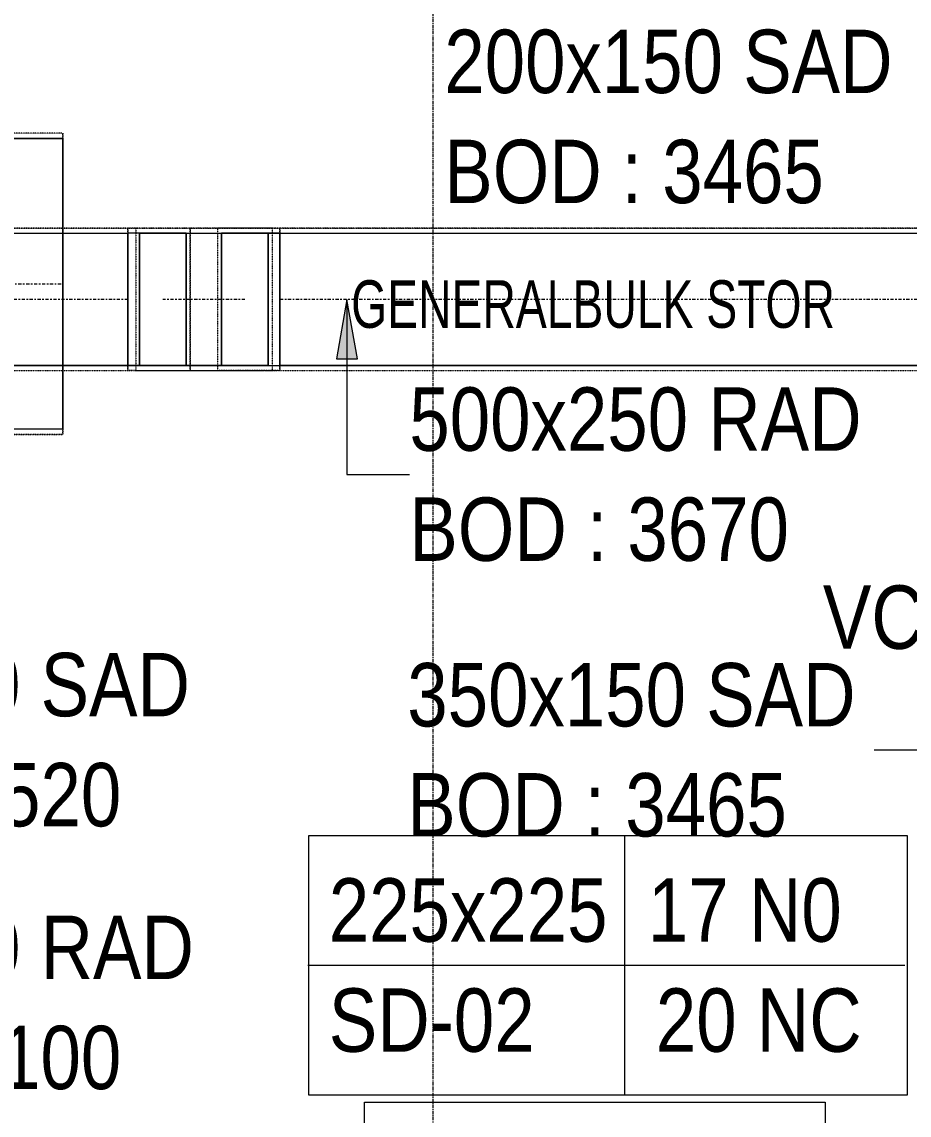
# Model space of a CAD drawing. Header units: inches. Extents: x -83664 to 20107, y -47222 to 19398.
# Drawn here: x -1529 to 1829, y -32662 to -28523 of the extents above; entities that cross this region are included whole.
import ezdxf

# ---------------------------------------------------------------- set-up
doc = ezdxf.new("R2010")
doc.units = ezdxf.units.IN
doc.header["$MEASUREMENT"] = 0
for name, pattern in [('Center', [29.999999, 12, -6, 6, -6]), ('Grid Line', [22.225, 12.7, -3.175, 3.175, -3.175]), ('Hidden 0_50', [1.0584, 0.5292, -0.5292])]:
    doc.linetypes.add(name, pattern=pattern)
for name, color, linetype, lineweight, true_color in [('A-DETL', 7, 'Continuous', 18, 0x00a600), ('FF ROOM TAG_dwg', 7, 'Continuous', 9, 0x767676), ('M-HVAC-DUCT', 7, 'Continuous', 9, 0xffe97f)]:
    doc.layers.add(name, color=color, linetype=linetype, lineweight=lineweight, true_color=true_color)
for name, color, linetype, lineweight in [('G-ANNO-TEXT', 7, 'Continuous', 9), ('M-HVAC-DUCT-CNTR', 7, 'Center', 9), ('M-HVAC-DUCT-IDEN', 7, 'Continuous', 18), ('ROOM TAG', 7, 'Continuous', 9), ('S-GRID', 7, 'Continuous', 9)]:
    doc.layers.add(name, color=color, linetype=linetype, lineweight=lineweight)
doc.styles.add('Arial Narrow_20', font='ARIALN.TTF', dxfattribs={"width": 0.85, "height": 4572})
doc.styles.add('Arial Narrow_21', font='ARIALN.TTF', dxfattribs={"height": 240})

# ---------------------------------------------------------------- blocks, each defined once
blk = doc.blocks.new('M_Rectangular Elbow - Radius - 0_75 W-7399462-FIRST FLOOR AC CONDITIONING LAYOUT - PART A')
at = {"layer": 'M-HVAC-DUCT', "color": 6, "true_color": 0xff00ff}
for p, q in [((150860.2, 69049), (150683.5, 69049)), ((150683.5, 69049), (150683.5, 68549)), ((150683.5, 69049), (150904.4, 69049)), ((150860.2, 68549), (150860.2, 69049)), ((150904.4, 69049), (150860.2, 69049)), ((150904.4, 69049), (150904.4, 68549)), ((150904.4, 68549), (150904.4, 69049)), ((150683.5, 68549), (150860.2, 68549)), ((150683.5, 68549), (150904.4, 68549)), ((150860.2, 68549), (150904.4, 68549))]:
    blk.add_line(p, q, dxfattribs=at)
blk = doc.blocks.new('M_Rectangular Elbow - Radius - 0_75 W-V183-FIRST FLOOR AC CONDITIONING LAYOUT - PART A')
at = {"layer": 'M-HVAC-DUCT', "color": 6, "true_color": 0xff00ff}
for p, q in [((150329.1, 68549), (150329.1, 69049)), ((150329.1, 69049), (150329.1, 68549)), ((150373.3, 69049), (150329.1, 69049)), ((150550.1, 69049), (150329.1, 69049)), ((150373.3, 68549), (150373.3, 69049)), ((150373.3, 69049), (150550.1, 69049)), ((150550.1, 69049), (150550.1, 68549)), ((150329.1, 68549), (150373.3, 68549)), ((150550.1, 68549), (150329.1, 68549)), ((150550.1, 68549), (150373.3, 68549))]:
    blk.add_line(p, q, dxfattribs=at)
blk = doc.blocks.new('TEMW-SMBZ-HO-BM-HVAC-00002_rvt-1-FIRST FLOOR AC CONDITIONING LAYOUT - PART A')
at = {"layer": 'M-HVAC-DUCT', "color": 30, "linetype": 'Hidden 0_50', "true_color": 0xff7f00}
for p, q in [((150082.7, 69427.7), (141124, 69427.7)), ((150082.7, 69427.7), (141124, 69427.7)), ((150082.7, 68287.7), (150082.7, 69427.7)), ((150082.7, 69427.7), (150082.7, 68287.7)), ((141124, 68287.7), (150082.7, 68287.7)), ((150082.7, 68287.7), (141124, 68287.7))]:
    blk.add_line(p, q, dxfattribs=at)
at = {"layer": 'M-HVAC-DUCT', "color": 30, "true_color": 0xff7f00}
for p, q in [((141124, 69407.7), (150082.7, 69407.7)), ((150082.7, 69407.7), (141124, 69407.7)), ((150082.7, 69407.7), (150082.7, 68307.7)), ((150082.7, 68307.7), (150082.7, 69407.7)), ((150082.7, 68307.7), (141124, 68307.7)), ((150082.7, 68307.7), (141124, 68307.7))]:
    blk.add_line(p, q, dxfattribs=at)
at = {"layer": 'M-HVAC-DUCT', "color": 6, "linetype": 'Hidden 0_50', "true_color": 0xff00ff}
for p, q in [((150329.1, 69069), (149261.8, 69069)), ((149261.8, 69069), (150329.1, 69069)), ((150329.1, 69069), (150329.1, 68529)), ((150329.1, 68529), (150329.1, 69069)), ((150564.2, 69069), (150329.1, 69069)), ((150329.1, 69069), (150359.2, 69069)), ((150329.1, 68529), (150329.1, 69069)), ((150329.1, 69069), (150329.1, 68529)), ((150564.2, 69069), (150359.2, 69069)), ((150359.2, 69069), (150359.2, 68529)), ((150359.2, 69069), (150669.3, 69069)), ((150564.2, 69069), (150359.2, 69069)), ((150359.2, 69069), (150359.2, 68529)), ((150564.2, 68529), (150564.2, 69069)), ((150874.4, 69069), (150564.2, 69069)), ((150564.2, 69069), (150564.2, 68529)), ((150904.4, 69069), (150669.3, 69069)), ((150669.3, 69069), (150874.4, 69069)), ((150669.3, 68529), (150669.3, 69069)), ((150669.3, 68529), (150669.3, 69069)), ((150669.3, 69069), (150874.4, 69069)), ((150874.4, 69069), (150904.4, 69069)), ((150874.4, 69069), (150874.4, 68529)), ((150874.4, 69069), (150874.4, 68529)), ((150904.4, 69069), (150904.4, 68529)), ((150904.4, 68529), (150904.4, 69069)), ((157186.8, 69069), (150904.4, 69069)), ((150904.4, 69069), (157186.8, 69069)), ((150904.4, 68529), (150904.4, 69069)), ((150904.4, 68529), (150904.4, 69069)), ((149261.8, 68529), (150329.1, 68529)), ((149261.8, 68529), (150329.1, 68529)), ((150359.2, 68529), (150329.1, 68529)), ((150329.1, 68529), (150564.2, 68529)), ((150359.2, 68529), (150564.2, 68529)), ((150359.2, 68529), (150669.3, 68529)), ((150359.2, 68529), (150564.2, 68529)), ((150564.2, 68529), (150874.4, 68529)), ((150874.4, 68529), (150669.3, 68529)), ((150669.3, 68529), (150904.4, 68529)), ((150874.4, 68529), (150669.3, 68529)), ((150904.4, 68529), (150874.4, 68529)), ((150904.4, 68529), (157186.8, 68529)), ((150904.4, 68529), (157186.8, 68529))]:
    blk.add_line(p, q, dxfattribs=at)
at = {"layer": 'M-HVAC-DUCT', "color": 6, "true_color": 0xff00ff}
for p, q in [((149261.8, 69049), (150329.1, 69049)), ((149261.8, 69049), (150329.1, 69049)), ((150329.1, 68549), (150329.1, 69049)), ((150329.1, 69049), (150329.1, 68549)), ((150550.1, 69049), (150373.3, 69049)), ((150373.3, 69049), (150373.3, 68549)), ((150373.3, 69049), (150683.5, 69049)), ((150550.1, 68549), (150550.1, 69049)), ((150550.1, 69049), (150860.2, 69049)), ((150683.5, 68549), (150683.5, 69049)), ((150683.5, 69049), (150860.2, 69049)), ((150860.2, 69049), (150860.2, 68549)), ((150904.4, 68549), (150904.4, 69049)), ((150904.4, 69049), (150904.4, 68549)), ((150904.4, 69049), (157186.8, 69049)), ((150904.4, 69049), (157186.8, 69049)), ((150329.1, 68549), (149261.8, 68549)), ((149261.8, 68549), (150329.1, 68549)), ((150373.3, 68549), (150550.1, 68549)), ((150683.5, 68549), (150373.3, 68549)), ((150550.1, 68549), (150860.2, 68549)), ((150860.2, 68549), (150683.5, 68549)), ((157186.8, 68549), (150904.4, 68549)), ((150904.4, 68549), (157186.8, 68549))]:
    blk.add_line(p, q, dxfattribs=at)
at = {"layer": 'M-HVAC-DUCT-CNTR', "color": 30, "true_color": 0xff7f00}
blk.add_line((141124, 68857.7), (150082.7, 68857.7), dxfattribs=at)
at = {"layer": 'M-HVAC-DUCT-CNTR', "color": 6, "true_color": 0xff00ff}
for p, q in [((150329.1, 68799), (149261.8, 68799)), ((150771.9, 68799), (150461.7, 68799)), ((157186.8, 68799), (150904.4, 68799))]:
    blk.add_line(p, q, dxfattribs=at)
at = {"layer": 'M-HVAC-DUCT', "color": 6, "linetype": 'Hidden 0_50', "lineweight": 9, "true_color": 0xff00ff}
for name in ['M_Rectangular Elbow - Radius - 0_75 W-V183-FIRST FLOOR AC CONDITIONING LAYOUT - PART A', 'M_Rectangular Elbow - Radius - 0_75 W-7399462-FIRST FLOOR AC CONDITIONING LAYOUT - PART A']:
    blk.add_blockref(name, (0, 0), dxfattribs=at)
blk = doc.blocks.new('TEMW-SMBZ-HO-BM-HVAC-00002_rvt-2-FIRST FLOOR AC CONDITIONING LAYOUT - PART A')
at = {"layer": 'M-HVAC-DUCT', "color": 30, "linetype": 'Hidden 0_50', "true_color": 0xff7f00}
for p, q in [((150082.7, 69427.7), (141124, 69427.7)), ((150082.7, 69427.7), (141124, 69427.7)), ((150082.7, 68287.7), (150082.7, 69427.7)), ((150082.7, 69427.7), (150082.7, 68287.7)), ((141124, 68287.7), (150082.7, 68287.7)), ((150082.7, 68287.7), (141124, 68287.7))]:
    blk.add_line(p, q, dxfattribs=at)
at = {"layer": 'M-HVAC-DUCT', "color": 30, "true_color": 0xff7f00}
for p, q in [((141124, 69407.7), (150082.7, 69407.7)), ((150082.7, 69407.7), (141124, 69407.7)), ((150082.7, 69407.7), (150082.7, 68307.7)), ((150082.7, 68307.7), (150082.7, 69407.7)), ((150082.7, 68307.7), (141124, 68307.7)), ((150082.7, 68307.7), (141124, 68307.7))]:
    blk.add_line(p, q, dxfattribs=at)
at = {"layer": 'M-HVAC-DUCT', "color": 6, "linetype": 'Hidden 0_50', "true_color": 0xff00ff}
for p, q in [((150329.1, 69069), (149261.8, 69069)), ((149261.8, 69069), (150329.1, 69069)), ((150329.1, 69069), (150329.1, 68529)), ((150329.1, 68529), (150329.1, 69069)), ((150564.2, 69069), (150329.1, 69069)), ((150329.1, 69069), (150359.2, 69069)), ((150329.1, 68529), (150329.1, 69069)), ((150329.1, 69069), (150329.1, 68529)), ((150564.2, 69069), (150359.2, 69069)), ((150359.2, 69069), (150359.2, 68529)), ((150359.2, 69069), (150669.3, 69069)), ((150564.2, 69069), (150359.2, 69069)), ((150359.2, 69069), (150359.2, 68529)), ((150564.2, 68529), (150564.2, 69069)), ((150874.4, 69069), (150564.2, 69069)), ((150564.2, 69069), (150564.2, 68529)), ((150904.4, 69069), (150669.3, 69069)), ((150669.3, 69069), (150874.4, 69069)), ((150669.3, 68529), (150669.3, 69069)), ((150669.3, 68529), (150669.3, 69069)), ((150669.3, 69069), (150874.4, 69069)), ((150874.4, 69069), (150904.4, 69069)), ((150874.4, 69069), (150874.4, 68529)), ((150874.4, 69069), (150874.4, 68529)), ((150904.4, 69069), (150904.4, 68529)), ((150904.4, 68529), (150904.4, 69069)), ((157186.8, 69069), (150904.4, 69069)), ((150904.4, 69069), (157186.8, 69069)), ((150904.4, 68529), (150904.4, 69069)), ((150904.4, 68529), (150904.4, 69069)), ((149261.8, 68529), (150329.1, 68529)), ((149261.8, 68529), (150329.1, 68529)), ((150359.2, 68529), (150329.1, 68529)), ((150329.1, 68529), (150564.2, 68529)), ((150359.2, 68529), (150564.2, 68529)), ((150359.2, 68529), (150669.3, 68529)), ((150359.2, 68529), (150564.2, 68529)), ((150564.2, 68529), (150874.4, 68529)), ((150874.4, 68529), (150669.3, 68529)), ((150669.3, 68529), (150904.4, 68529)), ((150874.4, 68529), (150669.3, 68529)), ((150904.4, 68529), (150874.4, 68529)), ((150904.4, 68529), (157186.8, 68529)), ((150904.4, 68529), (157186.8, 68529))]:
    blk.add_line(p, q, dxfattribs=at)
at = {"layer": 'M-HVAC-DUCT', "color": 6, "true_color": 0xff00ff}
for p, q in [((149261.8, 69049), (150329.1, 69049)), ((149261.8, 69049), (150329.1, 69049)), ((150329.1, 68549), (150329.1, 69049)), ((150329.1, 69049), (150329.1, 68549)), ((150550.1, 69049), (150373.3, 69049)), ((150373.3, 69049), (150373.3, 68549)), ((150373.3, 69049), (150683.5, 69049)), ((150550.1, 68549), (150550.1, 69049)), ((150550.1, 69049), (150860.2, 69049)), ((150683.5, 68549), (150683.5, 69049)), ((150683.5, 69049), (150860.2, 69049)), ((150860.2, 69049), (150860.2, 68549)), ((150904.4, 68549), (150904.4, 69049)), ((150904.4, 69049), (150904.4, 68549)), ((150904.4, 69049), (157186.8, 69049)), ((150904.4, 69049), (157186.8, 69049)), ((150329.1, 68549), (149261.8, 68549)), ((149261.8, 68549), (150329.1, 68549)), ((150373.3, 68549), (150550.1, 68549)), ((150683.5, 68549), (150373.3, 68549)), ((150550.1, 68549), (150860.2, 68549)), ((150860.2, 68549), (150683.5, 68549)), ((157186.8, 68549), (150904.4, 68549)), ((150904.4, 68549), (157186.8, 68549))]:
    blk.add_line(p, q, dxfattribs=at)
at = {"layer": 'M-HVAC-DUCT-CNTR', "color": 30, "true_color": 0xff7f00}
blk.add_line((141124, 68857.7), (150082.7, 68857.7), dxfattribs=at)
at = {"layer": 'M-HVAC-DUCT-CNTR', "color": 6, "true_color": 0xff00ff}
for p, q in [((150329.1, 68799), (149261.8, 68799)), ((150771.9, 68799), (150461.7, 68799)), ((157186.8, 68799), (150904.4, 68799))]:
    blk.add_line(p, q, dxfattribs=at)
at = {"layer": 'M-HVAC-DUCT', "color": 6, "linetype": 'Hidden 0_50', "lineweight": 9, "true_color": 0xff00ff}
for name in ['M_Rectangular Elbow - Radius - 0_75 W-V183-FIRST FLOOR AC CONDITIONING LAYOUT - PART A', 'M_Rectangular Elbow - Radius - 0_75 W-7399462-FIRST FLOOR AC CONDITIONING LAYOUT - PART A']:
    blk.add_blockref(name, (0, 0), dxfattribs=at)
blk = doc.blocks.new('FF ROOM TAG_dwg-8877209-FIRST FLOOR AC CONDITIONING LAYOUT - PART A')
at = {"layer": 'ROOM TAG', "insert": (1870021, 1632567), "char_height": 4572, "width": 54583.51, "attachment_point": 2, "line_spacing_factor": 0.974696, "style": 'Arial Narrow_20'}
blk.add_mtext('GENERALBULK STOR', dxfattribs=at)

msp = doc.modelspace()

# ---------------------------------------------------------------- hatches: boundary and pattern name
at = {"layer": 'M-HVAC-DUCT-IDEN', "lineweight": 9}
msp.add_hatch(color=256, dxfattribs=at).paths.add_polyline_path([(-298.9, -29573.2), (-338.6, -29798.2), (-259.2, -29798.2)])

# ---------------------------------------------------------------- linework, layer by layer
at = {"layer": 'A-DETL', "color": 7, "lineweight": 9}
for p, q in [((751.1, -31602.4), (751.1, -32587.4)), ((-446.9, -32094.4), (1813.1, -32094.4))]:
    msp.add_line(p, q, dxfattribs=at)
at = {"layer": 'G-ANNO-TEXT', "flags": 128}
for points in [[(-442.4, -31602.7), (1821.1, -31602.7), (1821.1, -32586.7), (-442.4, -32586.7)], [(-232.2, -32612.2), (1510.8, -32612.2), (1510.8, -33596.2), (-232.2, -33596.2)]]:
    msp.add_lwpolyline(points, close=True, dxfattribs=at)
at = {"layer": 'M-HVAC-DUCT-IDEN', "lineweight": 9}
for p, q in [((-298.9, -29573.2), (-338.6, -29798.2)), ((-259.2, -29798.2), (-298.9, -29573.2)), ((-298.9, -29573.2), (-298.9, -30236.1)), ((-338.6, -29798.2), (-259.2, -29798.2)), ((-298.9, -30236.1), (-62.6, -30236.1)), ((2296.6, -31279.6), (1696.6, -31279.6))]:
    msp.add_line(p, q, dxfattribs=at)
at = {"layer": 'S-GRID', "color": 254, "linetype": 'Grid Line', "true_color": 0xdcdcdc}
msp.add_line((27.7, -44103.7), (27.7, 15149.1), dxfattribs=at)

# ---------------------------------------------------------------- block references
at = {"lineweight": 5}
for name in ['TEMW-SMBZ-HO-BM-HVAC-00002_rvt-1-FIRST FLOOR AC CONDITIONING LAYOUT - PART A', 'TEMW-SMBZ-HO-BM-HVAC-00002_rvt-2-FIRST FLOOR AC CONDITIONING LAYOUT - PART A']:
    msp.add_blockref(name, (-151456.7, -98372.2), dxfattribs=at)
at = {"layer": 'FF ROOM TAG_dwg', "color": 7, "xscale": 0.03937007874015915, "yscale": 0.03937007874015915, "zscale": 0.03937007874015915}
msp.add_blockref('FF ROOM TAG_dwg-8877209-FIRST FLOOR AC CONDITIONING LAYOUT - PART A', (-72990.3, -93775.4), dxfattribs=at)
msp.add_blockref('FF ROOM TAG_dwg-8877209-FIRST FLOOR AC CONDITIONING LAYOUT - PART A', (-72990.3, -93775.4), dxfattribs=at)
msp.add_blockref('FF ROOM TAG_dwg-8877209-FIRST FLOOR AC CONDITIONING LAYOUT - PART A', (-72990.3, -93775.4), dxfattribs=at)
msp.add_blockref('FF ROOM TAG_dwg-8877209-FIRST FLOOR AC CONDITIONING LAYOUT - PART A', (-72990.3, -93775.4), dxfattribs=at)
msp.add_blockref('FF ROOM TAG_dwg-8877209-FIRST FLOOR AC CONDITIONING LAYOUT - PART A', (-72990.3, -93775.4), dxfattribs=at)

# ---------------------------------------------------------------- texts
at = {"layer": 'G-ANNO-TEXT', "char_height": 240, "attachment_point": 1, "style": 'Arial Narrow_21'}
for s, insert, width in [('VCD', (1502.5, -30656.3), 733.544), ('225x225  17 N0', (-367.4, -31765.1), 2441.138), ('SD-02      20 NC', (-367.4, -32181.9), 2549.366)]:
    msp.add_mtext(s, dxfattribs=dict(at, insert=insert, width=width))
at = {"layer": 'M-HVAC-DUCT-IDEN', "lineweight": 9, "char_height": 240, "attachment_point": 1, "style": 'Arial Narrow_21'}
for s, insert, width in [('200x150 SAD', (69.6, -28552.3), 2128.48), ('BOD : 3465', (69.6, -28969), 1803.797), ('500x250 RAD', (-62.6, -29906.6), 2152.531), ('BOD : 3670', (-62.6, -30323.3), 1803.797), ('200x150 SAD', (-2589.3, -30911.7), 2128.48), ('350x150 SAD', (-70.4, -30950.1), 2128.48), ('BOD : 3520', (-2589.3, -31328.4), 1803.797), ('BOD : 3465', (-70.4, -31366.8), 1803.797), ('200x150 RAD', (-2589.3, -31906.7), 2152.531), ('BOD : 4100', (-2589.3, -32323.4), 1803.797)]:
    msp.add_mtext(s, dxfattribs=dict(at, insert=insert, width=width))

doc.saveas('drawing.dxf')
